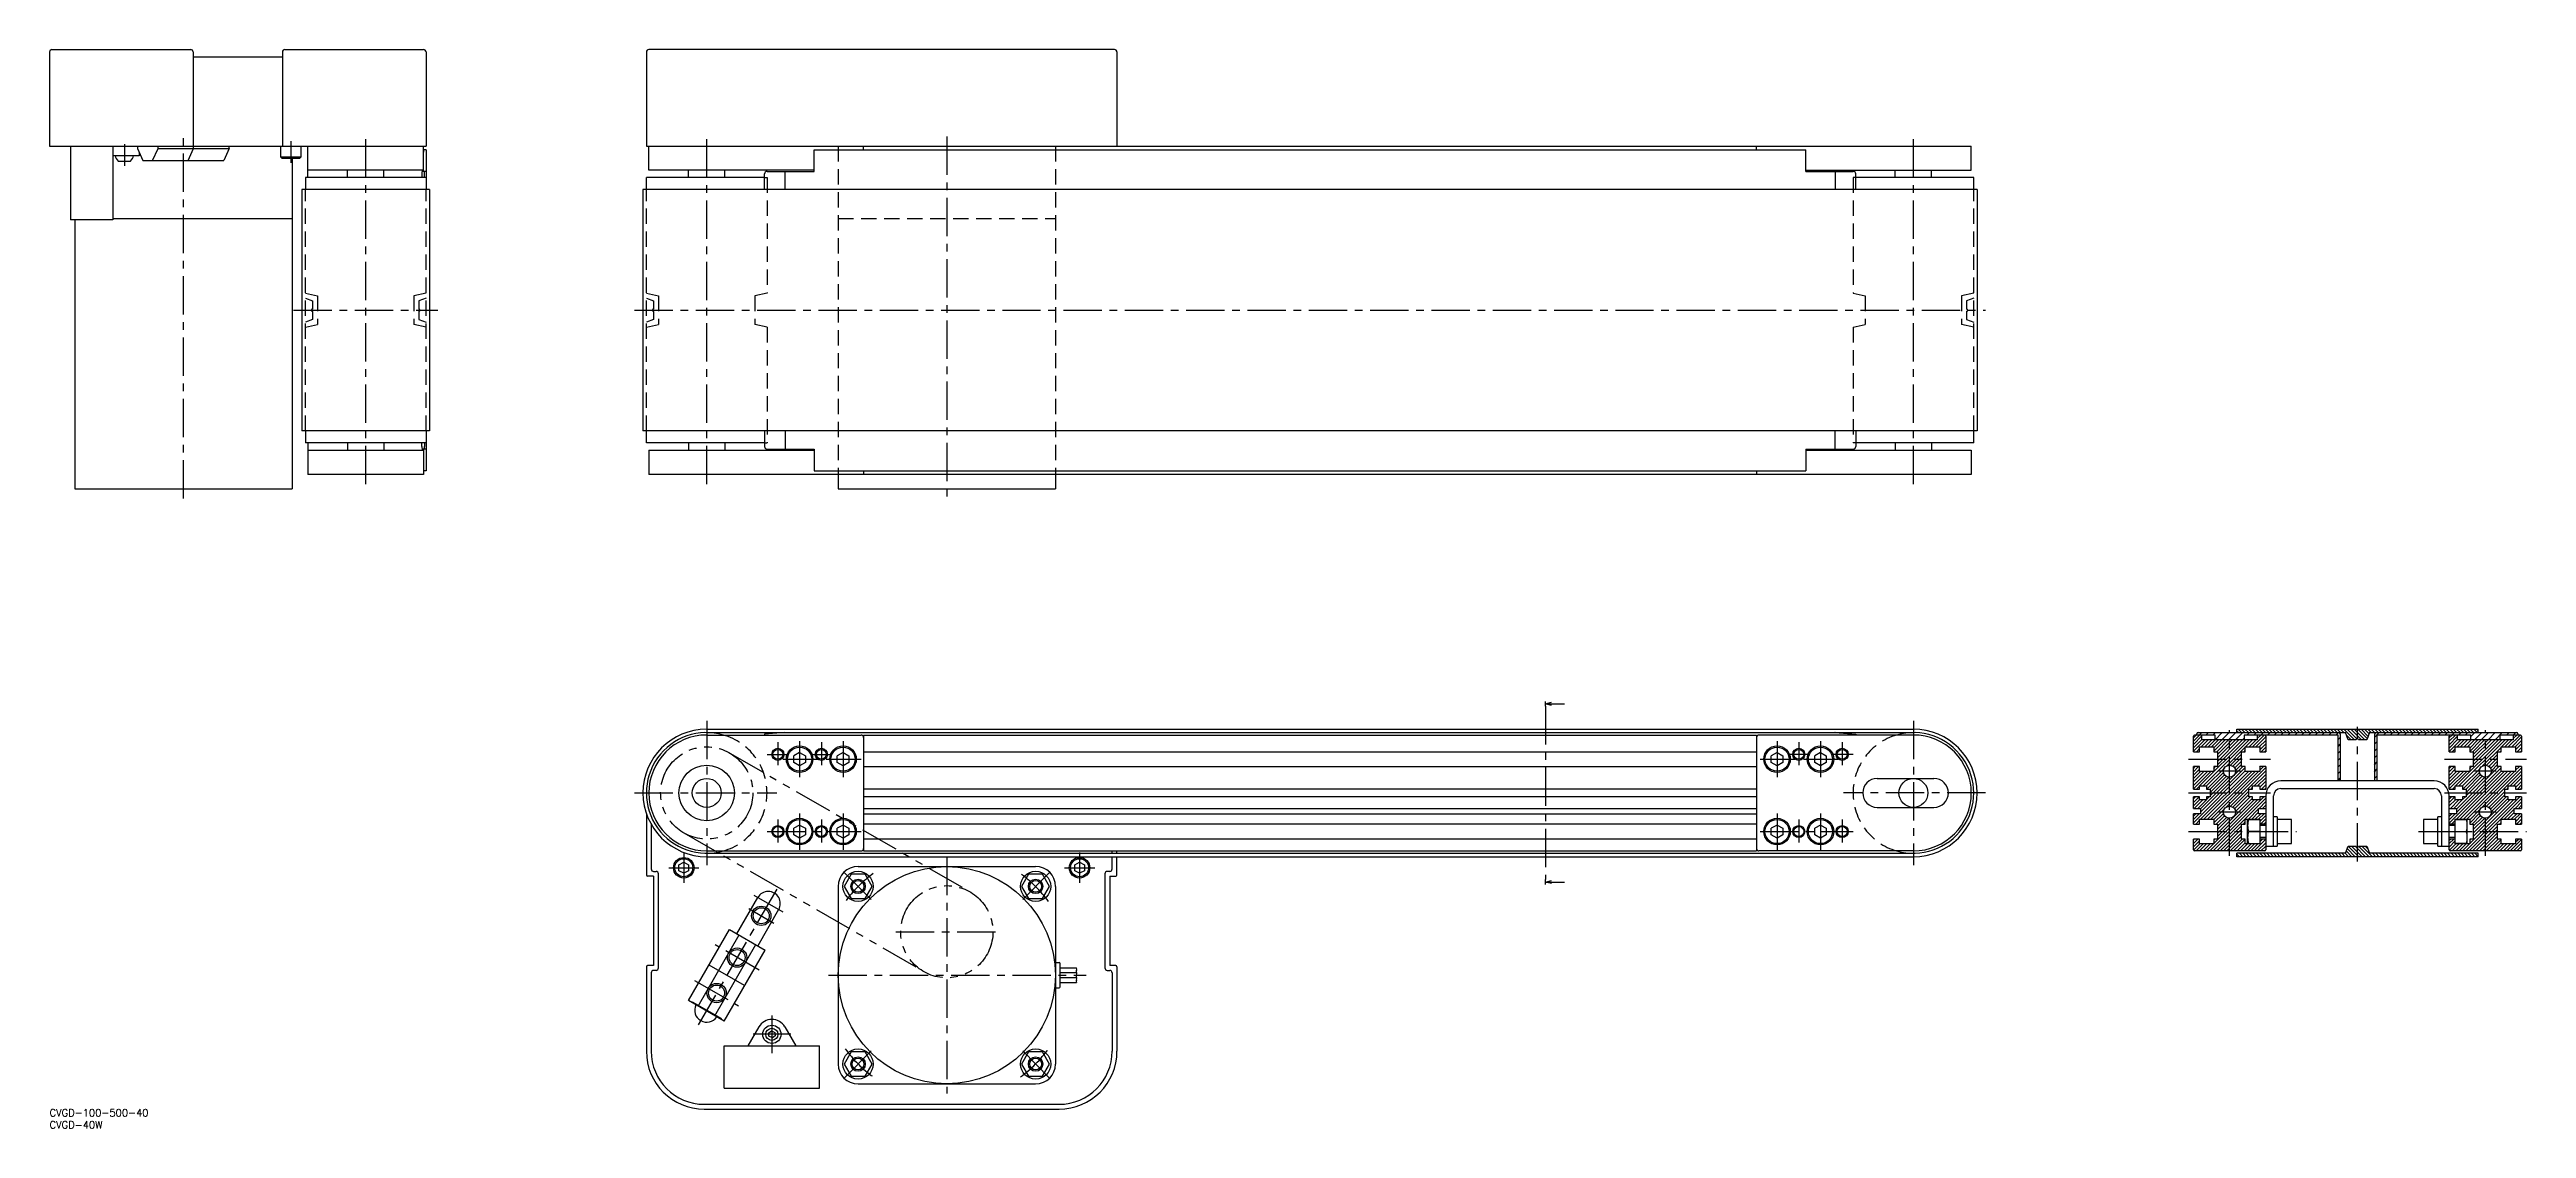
# Model space of a CAD drawing. Extents: x 0 to 1026, y -8 to 439.
import ezdxf

# ---------------------------------------------------------------- set-up
doc = ezdxf.new("R2010")
doc.units = 0
doc.header["$LTSCALE"] = 0.5
for name, pattern in [('CENTER', [50.8, 31.75, -6.35, 6.35, -6.35]), ('DASHED', [19.05, 12.7, -6.35]), ('PHANTOM', [63.5, 31.75, -6.35, 6.35, -6.35, 6.35, -6.35])]:
    doc.linetypes.add(name, pattern=pattern)
doc.layers.get('0').update_dxf_attribs({"linetype": 'CONTINUOUS'})
doc.layers.add('CENTER', color=1, linetype='CENTER')
doc.styles.get("Standard").update_dxf_attribs({"font": 'txt.shx', "height": 3, "bigfont": 'bigfont.shx'})

# ---------------------------------------------------------------- blocks, each defined once
blk = doc.blocks.new('*U61')
at = {"color": 7, "linetype": 'CONTINUOUS'}
blk.add_text('CVGD-100-500-40', height=3, dxfattribs=at).set_placement((0, -3))
blk = doc.blocks.new('*U62')
at = {"color": 7, "linetype": 'CONTINUOUS'}
blk.add_text('CVGD-40W', height=3, dxfattribs=at).set_placement((0, -8))
blk = doc.blocks.new('_OPEN30')
at = {"color": 0, "linetype": 'BYBLOCK'}
for p, q in [((-1, 0.27), (0, 0)), ((0, 0), (-1, -0.27)), ((0, 0), (-1, 0))]:
    blk.add_line(p, q, dxfattribs=at)
blk = doc.blocks.new('*U63')
at = {"color": 7, "linetype": 'CONTINUOUS'}
blk.add_lwpolyline([(622.3, 167.9), (627.8, 167.9)], dxfattribs=at)
at = {"color": 7, "linetype": 'CONTINUOUS', "xscale": 2.5, "yscale": 2.5, "zscale": 2.5, "rotation": 180}
blk.add_blockref('_OPEN30', (619.8, 167.9), dxfattribs=at)
blk = doc.blocks.new('*U64')
at = {"color": 7, "linetype": 'CONTINUOUS'}
blk.add_lwpolyline([(622.3, 94.1), (627.8, 94.1)], dxfattribs=at)
at = {"color": 7, "linetype": 'CONTINUOUS', "xscale": 2.5, "yscale": 2.5, "zscale": 2.5, "rotation": 180}
blk.add_blockref('_OPEN30', (619.8, 94.1), dxfattribs=at)

msp = doc.modelspace()

# ---------------------------------------------------------------- linework, layer by layer
at = {"color": 7, "linetype": 'CONTINUOUS'}
for p, q in [((0, 438), (0, 399)), ((1, 439), (58.5, 439)), ((59.5, 438), (59.5, 399)), ((59.5, 436), (96.5, 436)), ((96.5, 438), (96.5, 399)), ((97.5, 439), (155, 439)), ((156, 438), (156, 399)), ((247.3, 438), (247.3, 399)), ((441.3, 439), (248.3, 439)), ((437, 439), (252.3, 439)), ((442.3, 438), (442.3, 399)), ((0, 399), (156, 399)), ((8.7, 399), (8.7, 368.5)), ((26.2, 399), (26.2, 368.5)), ((37.2, 395), (26.2, 395)), ((28.5, 392.8), (33.5, 392.8)), ((36.5, 399), (36.5, 398)), ((36.5, 398), (38.7, 393)), ((37.2, 396.4), (37.2, 395)), ((38.7, 393), (72.2, 393)), ((42.7, 393), (45, 398)), ((45, 398), (45, 399)), ((45, 398), (74.4, 398)), ((57.4, 393), (59.7, 398)), ((59.7, 398), (59.7, 399)), ((74.4, 398), (72.2, 393)), ((74.4, 398), (74.4, 399)), ((95.7, 399), (95.7, 394.5)), ((95.7, 394.5), (96.2, 394)), ((95.7, 394.5), (104.2, 394.5)), ((96.2, 394), (103.7, 394)), ((100.5, 394), (100.5, 257)), ((103.7, 394), (104.2, 394.5)), ((104.2, 394.5), (104.2, 399)), ((107, 399), (155, 399)), ((107, 386), (107, 399)), ((155, 388.5), (155, 399)), ((156, 397.5), (155, 397.5)), ((155, 397.5), (155, 396.5)), ((156, 397.5), (156, 381)), ((247.3, 399), (796.3, 399)), ((248.3, 389), (248.3, 399)), ((316.8, 397.5), (727.8, 397.5)), ((316.8, 388.5), (316.8, 397.5)), ((337.3, 397.5), (337.3, 399)), ((707.3, 397.5), (707.3, 399)), ((727.8, 388.5), (727.8, 397.5)), ((796.3, 389), (796.3, 399)), ((157.4, 381), (104.6, 381)), ((104.6, 381), (104.6, 281)), ((156, 386), (106, 386)), ((106, 386), (106, 381)), ((155, 389), (107, 389)), ((123.5, 386), (123.5, 389)), ((138.5, 386), (138.5, 389)), ((156, 388.5), (154.3, 388.5)), ((154.3, 387.5), (154.3, 386)), ((155.3, 386), (155.3, 387.5)), ((157.4, 381), (157.4, 281)), ((798.7, 381), (245.9, 381)), ((245.9, 381), (245.9, 281)), ((296.3, 386), (247.3, 386)), ((247.3, 381), (247.3, 386)), ((316.8, 389), (248.3, 389)), ((264.8, 386), (264.8, 389)), ((279.8, 386), (279.8, 389)), ((296.3, 381), (296.3, 387.5)), ((297.3, 388.5), (316.8, 388.5)), ((304.8, 381), (304.8, 388.5)), ((727.8, 389), (796.3, 389)), ((727.8, 388.5), (747.4, 388.5)), ((739.9, 388.5), (739.9, 381)), ((797.3, 386), (748.3, 386)), ((748.4, 381), (748.4, 387.5)), ((764.8, 386), (764.8, 389)), ((779.8, 386), (779.8, 389)), ((797.3, 381), (797.3, 386)), ((798.7, 381), (798.7, 281)), ((26.2, 368.5), (8.7, 368.5)), ((10.5, 368.5), (10.5, 257)), ((26.2, 369), (100.5, 369)), ((157.4, 281), (104.6, 281)), ((106, 281), (106, 276)), ((156, 281), (156, 264.5)), ((798.7, 281), (245.9, 281)), ((247.3, 276), (247.3, 281)), ((296.3, 281), (296.3, 274.5)), ((304.8, 281), (304.8, 273.5)), ((739.9, 273.5), (739.9, 281)), ((748.4, 281), (748.4, 274.5)), ((797.3, 276), (797.3, 281)), ((156, 276), (106, 276)), ((107, 276), (107, 263)), ((107, 273), (155, 273)), ((123.5, 276), (123.5, 273)), ((138.5, 276), (138.5, 273)), ((154.3, 274.5), (154.3, 276)), ((156, 273.5), (154.3, 273.5)), ((155, 273.5), (155, 263)), ((155.3, 276), (155.3, 274.5)), ((296.3, 276), (247.3, 276)), ((248.3, 273), (316.8, 273)), ((248.3, 273), (248.3, 263)), ((264.8, 276), (264.8, 273)), ((279.8, 276), (279.8, 273)), ((297.3, 273.5), (316.8, 273.5)), ((316.8, 273.5), (316.8, 264.5)), ((727.8, 273.5), (747.4, 273.5)), ((727.8, 273.5), (727.8, 264.5)), ((727.8, 273), (796.3, 273)), ((797.3, 276), (748.3, 276)), ((764.8, 276), (764.8, 273)), ((779.8, 276), (779.8, 273)), ((796.3, 273), (796.3, 263)), ((10.5, 257), (100.5, 257)), ((155, 263), (107, 263)), ((155, 265.5), (155, 264.5)), ((156, 264.5), (155, 264.5)), ((796.3, 263), (248.3, 263)), ((316.8, 264.5), (727.8, 264.5)), ((326.8, 263), (326.8, 257)), ((326.8, 257), (416.8, 257)), ((337.3, 264.5), (337.3, 263)), ((416.8, 263), (416.8, 257)), ((707.3, 264.5), (707.3, 263)), ((272.3, 157.4), (772.3, 157.4)), ((272.3, 156), (772.3, 156)), ((272.3, 155), (336.3, 155)), ((304.7, 156), (296.3, 155.3)), ((296.3, 155.3), (296.3, 155)), ((337.3, 155), (707.3, 155)), ((337.3, 155), (337.3, 107)), ((707.3, 155), (707.3, 107)), ((772.3, 155), (708.3, 155)), ((739.9, 156), (748.4, 155.3)), ((748.4, 155.3), (748.3, 155)), ((888.3, 148.1), (888.3, 154.5)), ((897.3, 155), (888.8, 155)), ((889.8, 155), (889.8, 155.5)), ((890.3, 156), (951.3, 156)), ((891.8, 153), (891.8, 155)), ((897.3, 153), (897.3, 155)), ((906.3, 157.4), (1006.3, 157.4)), ((906.3, 156), (906.3, 157.4)), ((948.3, 155), (909.3, 155)), ((909.3, 155), (909.3, 153)), ((914.8, 155), (914.8, 153)), ((918.3, 154.5), (918.3, 148.1)), ((948.3, 136), (948.3, 155)), ((949.3, 136), (949.3, 155)), ((952.4, 153), (951.3, 156)), ((961.3, 156), (960.2, 153)), ((961.3, 156), (1022.3, 156)), ((963.3, 155), (963.3, 136)), ((1003.3, 155), (964.3, 155)), ((964.3, 155), (964.3, 136)), ((994.3, 148.1), (994.3, 154.5)), ((997.8, 153), (997.8, 155)), ((1003.3, 153), (1003.3, 155)), ((1006.3, 156), (1006.3, 157.4)), ((1015.3, 155), (1015.3, 153)), ((1023.8, 155), (1015.3, 155)), ((1020.8, 155), (1020.8, 153)), ((1022.8, 155.5), (1022.8, 155)), ((1024.3, 154.5), (1024.3, 148.1)), ((310.8, 147.7), (308.4, 146.4)), ((308.4, 143.6), (308.4, 146.4)), ((310.8, 147.7), (313.2, 146.4)), ((313.2, 146.4), (313.2, 143.6)), ((328.8, 147.7), (326.4, 146.4)), ((326.4, 143.6), (326.4, 146.4)), ((328.8, 147.7), (331.2, 146.4)), ((331.2, 146.4), (331.2, 143.6)), ((337.3, 148.1), (707.3, 148.1)), ((715.8, 147.7), (713.4, 146.4)), ((713.4, 143.6), (713.4, 146.4)), ((715.8, 147.7), (718.2, 146.4)), ((718.2, 146.4), (718.2, 143.6)), ((733.8, 147.7), (731.4, 146.4)), ((731.4, 143.6), (731.4, 146.4)), ((733.8, 147.7), (736.2, 146.4)), ((736.2, 146.4), (736.2, 143.6)), ((888.3, 148.1), (890.8, 148.1)), ((890.8, 148.1), (890.8, 150.1)), ((890.8, 150.1), (896.8, 150.1)), ((914.8, 153), (891.8, 153)), ((896.8, 150.1), (896.8, 148.1)), ((896.8, 148.1), (898.3, 148.1)), ((898.3, 148.1), (898.3, 141.9)), ((908.3, 141.9), (908.3, 148.1)), ((908.3, 148.1), (909.8, 148.1)), ((909.8, 148.1), (909.8, 150.1)), ((909.8, 150.1), (915.8, 150.1)), ((915.8, 150.1), (915.8, 148.1)), ((915.8, 148.1), (918.3, 148.1)), ((955.8, 153), (952.4, 153)), ((960.2, 153), (956.8, 153)), ((994.3, 148.1), (996.8, 148.1)), ((996.8, 148.1), (996.8, 150.1)), ((996.8, 150.1), (1002.8, 150.1)), ((1020.8, 153), (997.8, 153)), ((1002.8, 150.1), (1002.8, 148.1)), ((1002.8, 148.1), (1004.3, 148.1)), ((1004.3, 148.1), (1004.3, 141.9)), ((1014.3, 141.9), (1014.3, 148.1)), ((1014.3, 148.1), (1015.8, 148.1)), ((1015.8, 148.1), (1015.8, 150.1)), ((1015.8, 150.1), (1021.8, 150.1)), ((1021.8, 150.1), (1021.8, 148.1)), ((1021.8, 148.1), (1024.3, 148.1)), ((310.8, 142.3), (308.4, 143.6)), ((313.2, 143.6), (310.8, 142.3)), ((328.8, 142.3), (326.4, 143.6)), ((331.2, 143.6), (328.8, 142.3)), ((337.3, 141.9), (707.3, 141.9)), ((715.8, 142.3), (713.4, 143.6)), ((718.2, 143.6), (715.8, 142.3)), ((733.8, 142.3), (731.4, 143.6)), ((736.2, 143.6), (733.8, 142.3)), ((757.3, 137), (780.8, 137)), ((890.8, 141.9), (888.3, 141.9)), ((888.3, 132.6), (888.3, 141.9)), ((890.8, 139.9), (890.8, 141.9)), ((896.8, 139.9), (890.8, 139.9)), ((890.8, 132.6), (890.8, 133.9)), ((890.8, 133.9), (893.8, 133.9)), ((893.8, 133.9), (893.8, 132.6)), ((898.3, 141.9), (896.8, 141.9)), ((896.8, 141.9), (896.8, 139.9)), ((909.8, 141.9), (908.3, 141.9)), ((909.8, 139.9), (909.8, 141.9)), ((915.8, 139.9), (909.8, 139.9)), ((912.8, 132.6), (912.8, 133.9)), ((912.8, 133.9), (915.8, 133.9)), ((918.3, 141.9), (915.8, 141.9)), ((915.8, 141.9), (915.8, 139.9)), ((915.8, 133.9), (915.8, 132.6)), ((918.3, 141.9), (918.3, 132.6)), ((988.1, 136), (924.5, 136)), ((996.8, 141.9), (994.3, 141.9)), ((994.3, 132.6), (994.3, 141.9)), ((996.8, 139.9), (996.8, 141.9)), ((1002.8, 139.9), (996.8, 139.9)), ((996.8, 132.6), (996.8, 133.9)), ((996.8, 133.9), (999.8, 133.9)), ((999.8, 133.9), (999.8, 132.6)), ((1004.3, 141.9), (1002.8, 141.9)), ((1002.8, 141.9), (1002.8, 139.9)), ((1015.8, 141.9), (1014.3, 141.9)), ((1015.8, 139.9), (1015.8, 141.9)), ((1021.8, 139.9), (1015.8, 139.9)), ((1018.8, 132.6), (1018.8, 133.9)), ((1018.8, 133.9), (1021.8, 133.9)), ((1024.3, 141.9), (1021.8, 141.9)), ((1021.8, 141.9), (1021.8, 139.9)), ((1021.8, 133.9), (1021.8, 132.6)), ((1024.3, 141.9), (1024.3, 132.6)), ((707.3, 132.6), (337.3, 132.6)), ((707.3, 129.4), (337.3, 129.4)), ((337.3, 124.6), (707.3, 124.6)), ((757.3, 125), (780.8, 125)), ((888.3, 132.6), (890.8, 132.6)), ((890.8, 129.4), (888.3, 129.4)), ((888.3, 124.6), (888.3, 129.4)), ((888.3, 124.6), (891.3, 124.6)), ((890.8, 128.2), (890.8, 129.4)), ((893.8, 128.2), (890.8, 128.2)), ((891.3, 124.6), (891.3, 122.4)), ((893.8, 132.6), (895.3, 132.6)), ((895.3, 129.4), (893.8, 129.4)), ((893.8, 129.4), (893.8, 128.2)), ((895.3, 132.6), (895.3, 129.4)), ((911.3, 129.4), (911.3, 132.6)), ((911.3, 132.6), (912.8, 132.6)), ((912.8, 129.4), (911.3, 129.4)), ((912.8, 128.2), (912.8, 129.4)), ((915.8, 128.2), (912.8, 128.2)), ((915.3, 122.4), (915.3, 124.6)), ((915.3, 124.6), (918.3, 124.6)), ((915.8, 132.6), (918.3, 132.6)), ((918.3, 129.4), (915.8, 129.4)), ((915.8, 129.4), (915.8, 128.2)), ((918.3, 129.8), (918.3, 107.5)), ((921.5, 108.9), (921.5, 129.8)), ((924.5, 132.8), (988.1, 132.8)), ((991.1, 129.8), (991.1, 108.9)), ((994.3, 132.6), (996.8, 132.6)), ((994.3, 107.5), (994.3, 129.8)), ((996.8, 129.4), (994.3, 129.4)), ((994.3, 124.6), (997.3, 124.6)), ((996.8, 128.2), (996.8, 129.4)), ((999.8, 128.2), (996.8, 128.2)), ((997.3, 124.6), (997.3, 122.4)), ((999.8, 132.6), (1001.3, 132.6)), ((1001.3, 129.4), (999.8, 129.4)), ((999.8, 129.4), (999.8, 128.2)), ((1001.3, 132.6), (1001.3, 129.4)), ((1017.3, 129.4), (1017.3, 132.6)), ((1017.3, 132.6), (1018.8, 132.6)), ((1018.8, 129.4), (1017.3, 129.4)), ((1018.8, 128.2), (1018.8, 129.4)), ((1021.8, 128.2), (1018.8, 128.2)), ((1021.3, 122.4), (1021.3, 124.6)), ((1021.3, 124.6), (1024.3, 124.6)), ((1021.8, 132.6), (1024.3, 132.6)), ((1024.3, 129.4), (1021.8, 129.4)), ((1021.8, 129.4), (1021.8, 128.2)), ((1024.3, 129.4), (1024.3, 124.6)), ((247.3, 122.5), (247.3, 97)), ((249.3, 118.1), (249.3, 99.5)), ((310.8, 117.7), (308.4, 116.4)), ((308.4, 113.6), (308.4, 116.4)), ((310.8, 112.3), (308.4, 113.6)), ((310.8, 117.7), (313.2, 116.4)), ((313.2, 113.6), (310.8, 112.3)), ((313.2, 116.4), (313.2, 113.6)), ((328.8, 117.7), (326.4, 116.4)), ((326.4, 113.6), (326.4, 116.4)), ((328.8, 112.3), (326.4, 113.6)), ((328.8, 117.7), (331.2, 116.4)), ((331.2, 113.6), (328.8, 112.3)), ((331.2, 116.4), (331.2, 113.6)), ((337.3, 122.4), (707.3, 122.4)), ((707.3, 118.1), (337.3, 118.1)), ((715.8, 117.7), (713.4, 116.4)), ((713.4, 113.6), (713.4, 116.4)), ((715.8, 112.3), (713.4, 113.6)), ((715.8, 117.7), (718.2, 116.4)), ((718.2, 113.6), (715.8, 112.3)), ((718.2, 116.4), (718.2, 113.6)), ((733.8, 117.7), (731.4, 116.4)), ((731.4, 113.6), (731.4, 116.4)), ((733.8, 112.3), (731.4, 113.6)), ((733.8, 117.7), (736.2, 116.4)), ((736.2, 113.6), (733.8, 112.3)), ((736.2, 116.4), (736.2, 113.6)), ((891.3, 122.4), (888.3, 122.4)), ((888.3, 118.1), (888.3, 122.4)), ((888.3, 118.1), (890.8, 118.1)), ((890.8, 118.1), (890.8, 120.1)), ((890.8, 120.1), (896.8, 120.1)), ((896.8, 120.1), (896.8, 118.1)), ((896.8, 118.1), (898.3, 118.1)), ((898.3, 118.1), (898.3, 111.9)), ((908.3, 111.9), (908.3, 118.1)), ((908.3, 118.1), (909.8, 118.1)), ((909.8, 118.1), (909.8, 120.1)), ((909.8, 120.1), (915.8, 120.1)), ((910.8, 110), (910.8, 120)), ((910.8, 120), (915.8, 120)), ((915.8, 115), (911.3, 115)), ((918.3, 122.4), (915.3, 122.4)), ((915.8, 120.1), (915.8, 109.9)), ((915.8, 118.1), (918.3, 118.1)), ((918.3, 118), (915.8, 118)), ((923, 121.1), (921.5, 121.1)), ((923, 121.1), (923, 108.9)), ((929, 120), (923, 120)), ((929, 110), (929, 120)), ((989.6, 120), (983.6, 120)), ((983.6, 120), (983.6, 110)), ((991.1, 121.1), (989.6, 121.1)), ((989.6, 108.9), (989.6, 121.1)), ((997.3, 122.4), (994.3, 122.4)), ((994.3, 118.1), (996.8, 118.1)), ((996.8, 118), (994.3, 118)), ((996.8, 120.1), (1002.8, 120.1)), ((996.8, 109.9), (996.8, 120.1)), ((996.8, 120), (1001.8, 120)), ((996.8, 115), (1001.4, 115)), ((1001.8, 110), (1001.8, 120)), ((1002.8, 120.1), (1002.8, 118.1)), ((1002.8, 118.1), (1004.3, 118.1)), ((1004.3, 118.1), (1004.3, 111.9)), ((1014.3, 111.9), (1014.3, 118.1)), ((1014.3, 118.1), (1015.8, 118.1)), ((1015.8, 118.1), (1015.8, 120.1)), ((1015.8, 120.1), (1021.8, 120.1)), ((1024.3, 122.4), (1021.3, 122.4)), ((1021.8, 120.1), (1021.8, 118.1)), ((1021.8, 118.1), (1024.3, 118.1)), ((1024.3, 122.4), (1024.3, 118.1)), ((272.3, 107), (336.3, 107)), ((272.3, 106), (772.3, 106)), ((272.3, 104.6), (772.3, 104.6)), ((707.3, 111.9), (337.3, 111.9)), ((337.3, 107), (707.3, 107)), ((440.3, 106), (440.3, 107)), ((440.3, 99.5), (440.3, 104.6)), ((442.3, 106), (442.3, 107)), ((442.3, 97), (442.3, 104.6)), ((772.3, 107), (708.3, 107)), ((890.8, 111.9), (888.3, 111.9)), ((888.3, 107.5), (888.3, 111.9)), ((917.8, 107), (888.8, 107)), ((890.8, 109.9), (890.8, 111.9)), ((896.8, 109.9), (890.8, 109.9)), ((898.3, 111.9), (896.8, 111.9)), ((896.8, 111.9), (896.8, 109.9)), ((951.3, 106), (906.3, 106)), ((906.3, 104.6), (906.3, 106)), ((1006.3, 104.6), (906.3, 104.6)), ((909.8, 111.9), (908.3, 111.9)), ((909.8, 109.9), (909.8, 111.9)), ((915.8, 109.9), (909.8, 109.9)), ((910.8, 110), (915.8, 110)), ((915.8, 112), (918.3, 112)), ((918.3, 111.9), (915.8, 111.9)), ((918.3, 109), (921.5, 109)), ((921.5, 108.9), (923, 108.9)), ((923, 110), (929, 110)), ((951.3, 106), (952.4, 109)), ((952.4, 109), (955.8, 109)), ((956.8, 109), (960.2, 109)), ((960.2, 109), (961.3, 106)), ((1006.3, 106), (961.3, 106)), ((983.6, 110), (989.6, 110)), ((989.6, 108.9), (991.1, 108.9)), ((991.1, 109), (994.3, 109)), ((994.3, 112), (996.8, 112)), ((996.8, 111.9), (994.3, 111.9)), ((1023.8, 107), (994.8, 107)), ((1001.8, 110), (996.8, 110)), ((1002.8, 109.9), (996.8, 109.9)), ((1004.3, 111.9), (1002.8, 111.9)), ((1002.8, 111.9), (1002.8, 109.9)), ((1006.3, 104.6), (1006.3, 106)), ((1015.8, 111.9), (1014.3, 111.9)), ((1015.8, 109.9), (1015.8, 111.9)), ((1021.8, 109.9), (1015.8, 109.9)), ((1024.3, 111.9), (1021.8, 111.9)), ((1021.8, 111.9), (1021.8, 109.9)), ((1024.3, 111.9), (1024.3, 107.5)), ((250.3, 96.5), (247.8, 96.5)), ((250.3, 98.5), (251.3, 98.5)), ((250.3, 96.5), (250.3, 59.5)), ((252.3, 58.5), (252.3, 97.5)), ((260.8, 101.2), (262.8, 102.3)), ((260.8, 98.8), (260.8, 101.2)), ((262.8, 97.7), (260.8, 98.8)), ((262.8, 102.3), (264.8, 101.2)), ((264.8, 98.8), (262.8, 97.7)), ((264.8, 101.2), (264.8, 98.8)), ((335, 100.5), (408.6, 100.5)), ((424.8, 101.2), (426.8, 102.3)), ((424.8, 98.8), (424.8, 101.2)), ((426.8, 97.7), (424.8, 98.8)), ((426.8, 102.3), (428.8, 101.2)), ((428.8, 98.8), (426.8, 97.7)), ((428.8, 101.2), (428.8, 98.8)), ((437.3, 97.5), (437.3, 58.5)), ((439.3, 98.5), (438.3, 98.5)), ((439.3, 96.5), (441.8, 96.5)), ((439.3, 96.5), (439.3, 59.5)), ((284.8, 72.7), (293.5, 87.7)), ((302.1, 82.7), (293.5, 67.7)), ((326.8, 92.3), (326.8, 18.7)), ((416.8, 92.3), (416.8, 18.7)), ((264.8, 45), (281.8, 74.4)), ((268.7, 42.7), (285.7, 72.2)), ((281.8, 74.4), (296.5, 65.9)), ((275.6, 38.7), (292.6, 68.2)), ((279.5, 36.5), (296.5, 65.9)), ((247.3, 59), (247.3, 24)), ((250.3, 59.5), (247.8, 59.5)), ((249.3, 56.5), (249.3, 24)), ((251.3, 57.5), (250.3, 57.5)), ((288, 51.2), (273.3, 59.7)), ((416.8, 60.7), (418.3, 60.7)), ((418.8, 50.7), (418.8, 60.2)), ((418.8, 58.5), (425.5, 58.5)), ((425.5, 56.5), (418.8, 56.5)), ((418.8, 54.5), (425.5, 54.5)), ((418.8, 52.5), (425.5, 52.5)), ((438.3, 57.5), (439.3, 57.5)), ((441.8, 59.5), (439.3, 59.5)), ((440.3, 56.5), (440.3, 24)), ((442.3, 59), (442.3, 24)), ((279.5, 36.5), (264.8, 45)), ((416.8, 50.2), (418.3, 50.2)), ((293.9, 34.1), (289.4, 26.2)), ((298, 31.6), (299.2, 32.4)), ((298.1, 30.2), (298, 31.6)), ((299.2, 32.4), (300.5, 31.8)), ((300.5, 31.8), (300.6, 30.4)), ((304.7, 34.1), (309.2, 26.2)), ((279.6, 8.7), (279.6, 26.2)), ((279.6, 26.2), (319.1, 26.2)), ((299.5, 29.6), (298.1, 30.2)), ((300.6, 30.4), (299.5, 29.6)), ((319.1, 8.7), (319.1, 26.2)), ((335, 10.5), (408.6, 10.5)), ((271.3, 2), (418.3, 2)), ((271.3, 0), (418.3, 0)), ((279.6, 8.7), (319.1, 8.7))]:
    msp.add_line(p, q, dxfattribs=at)
at = {"color": 3, "linetype": 'DASHED'}
for p, q in [((326.8, 399), (326.8, 263)), ((416.8, 399), (416.8, 263)), ((106, 281), (106, 381)), ((156, 281), (156, 381)), ((247.3, 281), (247.3, 381)), ((296.3, 386), (297.3, 386)), ((297.3, 386), (297.3, 338)), ((748.3, 386), (747.3, 386)), ((747.3, 386), (747.3, 338)), ((797.3, 281), (797.3, 381)), ((326.8, 369), (416.8, 369)), ((106, 338), (111, 336.9)), ((106, 336), (109, 334.9)), ((109, 334.9), (109, 331.5)), ((109, 330.5), (109, 327.1)), ((111, 336.9), (111, 325.1)), ((156, 338), (151, 336.9)), ((151, 336.9), (151, 325.1)), ((156, 336), (153, 334.9)), ((153, 334.9), (153, 331.5)), ((153, 330.5), (153, 327.1)), ((247.3, 338), (252.3, 336.9)), ((247.3, 336), (250.3, 334.9)), ((250.3, 334.9), (250.3, 331.5)), ((250.3, 330.5), (250.3, 327.1)), ((252.3, 336.9), (252.3, 325.1)), ((297.3, 338), (292.3, 336.9)), ((292.3, 336.9), (292.3, 325.1)), ((747.3, 338), (752.3, 336.9)), ((752.3, 336.9), (752.3, 325.1)), ((797.3, 338), (792.3, 336.9)), ((792.3, 336.9), (792.3, 325.1)), ((797.3, 336), (794.3, 334.9)), ((794.3, 334.9), (794.3, 331.5)), ((794.3, 330.5), (794.3, 327.1)), ((109, 327.1), (106, 326)), ((106, 324), (111, 325.1)), ((156, 324), (151, 325.1)), ((153, 327.1), (156, 326)), ((250.3, 327.1), (247.3, 326)), ((247.3, 324), (252.3, 325.1)), ((297.3, 324), (292.3, 325.1)), ((297.3, 324), (297.3, 276)), ((747.3, 324), (752.3, 325.1)), ((747.3, 324), (747.3, 276)), ((797.3, 324), (792.3, 325.1)), ((794.3, 327.1), (797.3, 326)), ((296.3, 276), (297.3, 276)), ((748.3, 276), (747.3, 276))]:
    msp.add_line(p, q, dxfattribs=at)
at = {"color": 3, "linetype": 'CONTINUOUS'}
for p, q in [((888.3, 153.9), (889.4, 155)), ((888.3, 152.5), (890.8, 155)), ((888.3, 151.1), (891.8, 154.6)), ((890.8, 155), (891.8, 156)), ((893.6, 155), (894.6, 156)), ((896.5, 155), (897.5, 156)), ((897.3, 153), (900.3, 156)), ((900.1, 153), (903.1, 156)), ((902.9, 153), (905.9, 156)), ((905.8, 153), (908.8, 156)), ((906.9, 156), (906.3, 156.5)), ((908.3, 156), (906.9, 157.4)), ((909.7, 156), (908.3, 157.4)), ((911.1, 156), (909.7, 157.4)), ((910.6, 155), (911.6, 156)), ((912.5, 156), (911.1, 157.4)), ((913.9, 156), (912.5, 157.4)), ((912.8, 150.1), (917.7, 155)), ((913.4, 155), (914.4, 156)), ((915.4, 156), (914, 157.4)), ((914.2, 150.1), (918.3, 154.2)), ((914.8, 155), (914.8, 155)), ((914.8, 153.6), (916.3, 155)), ((916.8, 156), (915.4, 157.4)), ((916.3, 155), (917.3, 156)), ((918.2, 156), (916.8, 157.4)), ((919.6, 156), (918.2, 157.4)), ((919.1, 155), (920.1, 156)), ((921, 156), (919.6, 157.4)), ((922.4, 156), (921, 157.4)), ((921.9, 155), (922.9, 156)), ((923.8, 156), (922.4, 157.4)), ((925.3, 156), (923.9, 157.4)), ((924.7, 155), (925.7, 156)), ((926.7, 156), (925.3, 157.4)), ((928.1, 156), (926.7, 157.4)), ((927.6, 155), (928.6, 156)), ((929.5, 156), (928.1, 157.4)), ((930.9, 156), (929.5, 157.4)), ((930.4, 155), (931.4, 156)), ((932.3, 156), (930.9, 157.4)), ((933.7, 156), (932.3, 157.4)), ((933.2, 155), (934.2, 156)), ((935.2, 156), (933.8, 157.4)), ((936.6, 156), (935.2, 157.4)), ((936.1, 155), (937.1, 156)), ((938, 156), (936.6, 157.4)), ((939.4, 156), (938, 157.4)), ((938.9, 155), (939.9, 156)), ((940.8, 156), (939.4, 157.4)), ((942.2, 156), (940.8, 157.4)), ((941.7, 155), (942.7, 156)), ((943.6, 156), (942.2, 157.4)), ((945.1, 156), (943.7, 157.4)), ((944.5, 155), (945.5, 156)), ((946.5, 156), (945.1, 157.4)), ((947.9, 156), (946.5, 157.4)), ((947.4, 155), (948.4, 156)), ((949.3, 156), (947.9, 157.4)), ((948.3, 153.1), (949.3, 154.1)), ((950.7, 156), (949.3, 157.4)), ((955.1, 153), (950.7, 157.4)), ((953.7, 153), (951.7, 155)), ((956.1, 153.4), (952.1, 157.4)), ((958, 153), (953.6, 157.4)), ((959.4, 153), (955, 157.4)), ((960.4, 153.4), (956.4, 157.4)), ((960.8, 154.4), (957.8, 157.4)), ((961.1, 155.5), (959.2, 157.4)), ((962, 156), (960.6, 157.4)), ((963.4, 156), (962, 157.4)), ((963.3, 154), (964.3, 155)), ((964.9, 156), (963.5, 157.4)), ((964.3, 155), (965.3, 156)), ((966.3, 156), (964.9, 157.4)), ((967.7, 156), (966.3, 157.4)), ((967.2, 155), (968.2, 156)), ((969.1, 156), (967.7, 157.4)), ((970.5, 156), (969.1, 157.4)), ((970, 155), (971, 156)), ((971.9, 156), (970.5, 157.4)), ((973.3, 156), (971.9, 157.4)), ((972.8, 155), (973.8, 156)), ((974.8, 156), (973.4, 157.4)), ((976.2, 156), (974.8, 157.4)), ((975.7, 155), (976.7, 156)), ((977.6, 156), (976.2, 157.4)), ((979, 156), (977.6, 157.4)), ((978.5, 155), (979.5, 156)), ((980.4, 156), (979, 157.4)), ((981.8, 156), (980.4, 157.4)), ((981.3, 155), (982.3, 156)), ((983.2, 156), (981.8, 157.4)), ((984.6, 156), (983.2, 157.4)), ((984.1, 155), (985.1, 156)), ((986.1, 156), (984.7, 157.4)), ((987.5, 156), (986.1, 157.4)), ((987, 155), (988, 156)), ((988.9, 156), (987.5, 157.4)), ((990.3, 156), (988.9, 157.4)), ((989.8, 155), (990.8, 156)), ((991.7, 156), (990.3, 157.4)), ((993.1, 156), (991.7, 157.4)), ((992.6, 155), (993.6, 156)), ((994.5, 156), (993.1, 157.4)), ((994.3, 153.9), (995.5, 155)), ((994.3, 152.5), (996.9, 155)), ((994.3, 151), (997.8, 154.5)), ((996, 156), (994.6, 157.4)), ((995.5, 155), (996.5, 156)), ((997.4, 156), (996, 157.4)), ((998.8, 156), (997.4, 157.4)), ((998.3, 155), (999.3, 156)), ((1000.2, 156), (998.8, 157.4)), ((1001.6, 156), (1000.2, 157.4)), ((1001.1, 155), (1002.1, 156)), ((1003, 156), (1001.6, 157.4)), ((1004.4, 156), (1003, 157.4)), ((1003.3, 154.4), (1004.9, 156)), ((1005.9, 156), (1004.5, 157.4)), ((1004.8, 153), (1007.8, 156)), ((1006.3, 156.9), (1005.9, 157.4)), ((1007.6, 153), (1010.6, 156)), ((1010.4, 153), (1013.4, 156)), ((1013.3, 153), (1016.3, 156)), ((1018.1, 155), (1019.1, 156)), ((1018.8, 150.1), (1023.7, 155)), ((1020.3, 150.1), (1024.3, 154.2)), ((1020.8, 154.9), (1020.9, 155)), ((1020.8, 153.5), (1022.3, 155)), ((1020.9, 155), (1021.9, 156)), ((888.3, 149.7), (891.8, 153.2)), ((888.3, 148.3), (893, 153)), ((889.6, 148.1), (890.8, 149.4)), ((890.9, 133.9), (910, 153)), ((891.6, 150.1), (894.5, 153)), ((892.3, 133.9), (911.4, 153)), ((893, 150.1), (895.9, 153)), ((894.4, 150.1), (897.3, 153)), ((895.8, 150.1), (898.7, 153)), ((896.8, 149.7), (900.1, 153)), ((896.8, 148.3), (901.5, 153)), ((898, 148.1), (902.9, 153)), ((898.3, 147), (904.4, 153)), ((898.3, 145.6), (905.8, 153)), ((898.3, 144.1), (907.2, 153)), ((898.3, 142.7), (908.6, 153)), ((901.9, 142), (909.8, 150)), ((903.7, 142.5), (908.3, 147.1)), ((904.7, 142.1), (908.3, 145.7)), ((905.4, 141.3), (908.3, 144.2)), ((908.6, 153), (909.3, 153.7)), ((909.4, 148.1), (909.8, 148.6)), ((909.9, 150.1), (912.8, 153)), ((911.4, 150.1), (914.3, 153)), ((915.6, 150.1), (918.3, 152.8)), ((915.8, 148.9), (918.3, 151.4)), ((916.4, 148.1), (918.3, 150)), ((917.8, 148.1), (918.3, 148.6)), ((948.3, 150.3), (949.3, 151.3)), ((948.3, 147.5), (949.3, 148.5)), ((948.3, 144.6), (949.3, 145.6)), ((963.3, 151.2), (964.3, 152.2)), ((963.3, 148.3), (964.3, 149.3)), ((963.3, 145.5), (964.3, 146.5)), ((994.3, 149.6), (997.8, 153.1)), ((994.3, 148.2), (999.1, 153)), ((995.6, 148.1), (996.8, 149.3)), ((996.9, 133.9), (1016.1, 153)), ((997.6, 150.1), (1000.5, 153)), ((998.3, 133.9), (1017.5, 153)), ((999, 150.1), (1001.9, 153)), ((1000.5, 150.1), (1003.4, 153)), ((1001.9, 150.1), (1004.8, 153)), ((1002.8, 149.6), (1006.2, 153)), ((1002.8, 148.2), (1007.6, 153)), ((1004.1, 148.1), (1009, 153)), ((1004.3, 146.9), (1010.4, 153)), ((1004.3, 145.5), (1011.8, 153)), ((1004.3, 144.1), (1013.3, 153)), ((1004.3, 142.7), (1014.7, 153)), ((1008.1, 142.2), (1015.8, 149.9)), ((1009.8, 142.5), (1014.3, 147)), ((1010.8, 142), (1014.3, 145.6)), ((1011.5, 141.3), (1014.3, 144.2)), ((1015.4, 148.1), (1015.8, 148.5)), ((1016, 150.1), (1018.9, 153)), ((1017.4, 150.1), (1020.3, 153)), ((1021.7, 150.1), (1024.3, 152.8)), ((1021.8, 148.8), (1024.3, 151.3)), ((1022.5, 148.1), (1024.3, 149.9)), ((1023.9, 148.1), (1024.3, 148.5)), ((888.3, 141.2), (889, 141.9)), ((888.3, 139.8), (890.4, 141.9)), ((888.3, 138.4), (890.8, 140.9)), ((888.3, 118.6), (909.8, 140.1)), ((888.3, 137), (891.3, 139.9)), ((888.3, 135.6), (892.7, 139.9)), ((888.3, 134.1), (894.1, 139.9)), ((888.3, 132.7), (895.5, 139.9)), ((889.6, 132.6), (890.8, 133.8)), ((891.3, 124.4), (908.8, 141.9)), ((891.3, 123), (909.8, 141.5)), ((891.3, 120.1), (911.1, 139.9)), ((892.7, 120.1), (912.5, 139.9)), ((893.7, 133.9), (901.3, 141.4)), ((893.9, 132.6), (900.9, 139.6)), ((894.1, 120.1), (913.9, 139.9)), ((895.3, 132.6), (901.3, 138.6)), ((895.3, 131.2), (902, 137.9)), ((895.3, 129.8), (903, 137.5)), ((895.5, 120.1), (915.3, 139.9)), ((896.8, 141.2), (897.5, 141.9)), ((901.8, 125), (918.3, 141.5)), ((903.7, 125.5), (918.3, 140.1)), ((905.8, 140.3), (908.3, 142.8)), ((913.5, 133.9), (918.3, 138.7)), ((914.9, 133.9), (918.3, 137.3)), ((915.8, 141.8), (915.9, 141.9)), ((915.8, 140.4), (917.3, 141.9)), ((915.8, 133.4), (918.3, 135.9)), ((916.5, 132.6), (918.3, 134.4)), ((948.3, 141.8), (949.3, 142.8)), ((948.3, 139), (949.3, 140)), ((948.3, 136.2), (949.3, 137.2)), ((963.3, 142.7), (964.3, 143.7)), ((963.3, 139.8), (964.3, 140.8)), ((963.3, 137), (964.3, 138)), ((994.3, 141.1), (995.1, 141.9)), ((994.3, 139.7), (996.5, 141.9)), ((994.3, 138.3), (996.8, 140.8)), ((994.3, 118.5), (1015.8, 140)), ((994.3, 136.9), (997.3, 139.9)), ((994.3, 135.5), (998.7, 139.9)), ((994.3, 134.1), (1000.2, 139.9)), ((994.3, 132.7), (1001.6, 139.9)), ((995.7, 132.6), (996.8, 133.7)), ((997.3, 124.3), (1014.9, 141.9)), ((997.3, 122.9), (1015.8, 141.4)), ((997.3, 120.1), (1017.1, 139.9)), ((998.7, 120.1), (1018.5, 139.9)), ((999.8, 133.9), (1007.2, 141.2)), ((999.9, 132.6), (1006.9, 139.5)), ((1000.2, 120.1), (1020, 139.9)), ((1001.3, 132.6), (1007.3, 138.6)), ((1001.3, 131.2), (1008, 137.9)), ((1001.3, 129.8), (1009.1, 137.5)), ((1001.6, 120.1), (1021.4, 139.9)), ((1002.8, 141.2), (1003.6, 141.9)), ((1008, 125.1), (1024.3, 141.4)), ((1009.8, 125.5), (1024.3, 140)), ((1011.8, 140.2), (1014.3, 142.8)), ((1019.6, 133.9), (1024.3, 138.6)), ((1021, 133.9), (1024.3, 137.2)), ((1021.8, 141.8), (1022, 141.9)), ((1021.8, 140.4), (1023.4, 141.9)), ((1021.8, 133.3), (1024.3, 135.8)), ((1022.6, 132.6), (1024.3, 134.4)), ((888.3, 128.5), (889.2, 129.4)), ((888.3, 127.1), (890.7, 129.4)), ((888.3, 125.7), (890.8, 128.2)), ((888.7, 124.6), (892.2, 128.2)), ((890.1, 124.6), (893.7, 128.2)), ((893.8, 128.3), (894.9, 129.4)), ((895.1, 107), (917.5, 129.4)), ((896.5, 107), (918.3, 128.8)), ((896.8, 110.1), (914.9, 128.2)), ((896.8, 120), (901.4, 124.5)), ((898.3, 114.4), (912.8, 128.9)), ((898.3, 113), (913.5, 128.2)), ((904.7, 125.1), (911.3, 131.7)), ((905.4, 124.4), (911.3, 130.3)), ((905.8, 123.3), (911.9, 129.4)), ((911.1, 120.1), (915.3, 124.4)), ((912.2, 132.6), (912.8, 133.2)), ((915.6, 124.6), (918.3, 127.4)), ((915.8, 129.1), (916.1, 129.4)), ((917, 124.6), (918.3, 126)), ((917.9, 132.6), (918.3, 133)), ((994.3, 128.4), (995.3, 129.4)), ((994.3, 127), (996.7, 129.4)), ((994.3, 125.6), (996.9, 128.2)), ((994.8, 124.6), (998.3, 128.2)), ((996.2, 124.6), (999.7, 128.2)), ((999.8, 128.3), (1001, 129.4)), ((1001.2, 107), (1023.6, 129.4)), ((1002.6, 107), (1024.3, 128.7)), ((1002.8, 110), (1020.9, 128.2)), ((1002.8, 119.9), (1007.2, 124.3)), ((1004.3, 114.4), (1018.8, 128.9)), ((1004.3, 113), (1019.5, 128.2)), ((1010.8, 125), (1017.3, 131.6)), ((1011.4, 124.3), (1017.3, 130.2)), ((1011.8, 123.3), (1017.9, 129.4)), ((1017.1, 120.1), (1021.3, 124.3)), ((1018.3, 132.6), (1018.8, 133.1)), ((1021.6, 124.6), (1024.3, 127.3)), ((1021.8, 129), (1022.2, 129.4)), ((1023, 124.6), (1024.3, 125.9)), ((1024, 132.6), (1024.3, 133)), ((888.3, 121.4), (889.3, 122.4)), ((888.3, 120), (890.7, 122.4)), ((889.3, 118.1), (890.8, 119.7)), ((890.7, 118.1), (890.8, 118.3)), ((896.8, 118.6), (900.9, 122.6)), ((897.7, 118.1), (901.3, 121.6)), ((898, 107), (908.3, 117.4)), ((898.3, 117.3), (902, 120.9)), ((898.3, 115.9), (903, 120.5)), ((899.4, 107), (908.3, 116)), ((900.8, 107), (908.3, 114.5)), ((902.2, 107), (908.3, 113.1)), ((909.1, 118.1), (909.8, 118.9)), ((912.5, 120.1), (915.3, 123)), ((913.9, 120.1), (916.2, 122.4)), ((915.3, 120.1), (917.6, 122.4)), ((915.8, 119.2), (918.3, 121.7)), ((918.3, 117.5), (915.8, 117.5)), ((916.1, 118.1), (918.3, 120.3)), ((917.5, 118.1), (918.3, 118.9)), ((994.3, 121.3), (995.4, 122.4)), ((994.3, 119.9), (996.8, 122.4)), ((996.8, 117.5), (994.3, 117.5)), ((995.3, 118.1), (996.8, 119.6)), ((996.7, 118.1), (996.8, 118.2)), ((1002.8, 118.5), (1006.9, 122.6)), ((1003.8, 118.1), (1007.3, 121.6)), ((1004, 107), (1014.3, 117.3)), ((1004.3, 117.2), (1008, 120.9)), ((1004.3, 115.8), (1009.1, 120.5)), ((1005.4, 107), (1014.3, 115.9)), ((1006.9, 107), (1014.3, 114.5)), ((1008.3, 107), (1014.3, 113.1)), ((1015.1, 118.1), (1015.8, 118.8)), ((1018.5, 120.1), (1021.3, 122.9)), ((1020, 120.1), (1022.3, 122.4)), ((1021.4, 120.1), (1023.7, 122.4)), ((1021.8, 119.1), (1024.3, 121.6)), ((1022.2, 118.1), (1024.3, 120.2)), ((1023.6, 118.1), (1024.3, 118.8)), ((888.3, 111.5), (888.7, 111.9)), ((888.3, 110.1), (890.1, 111.9)), ((888.3, 108.7), (890.8, 111.2)), ((888.4, 107.3), (891, 109.9)), ((889.5, 107), (892.4, 109.9)), ((890.9, 107), (893.8, 109.9)), ((892.3, 107), (895.2, 109.9)), ((893.7, 107), (896.6, 109.9)), ((896.8, 111.5), (897.2, 111.9)), ((903.6, 107), (908.5, 111.9)), ((905, 107), (909.8, 111.8)), ((907.4, 104.6), (906.3, 105.6)), ((906.4, 107), (909.8, 110.4)), ((908.8, 104.6), (907.4, 106)), ((907.9, 107), (910.8, 109.9)), ((910.2, 104.6), (908.8, 106)), ((909.3, 107), (912.2, 109.9)), ((911.6, 104.6), (910.2, 106)), ((910.7, 107), (913.6, 109.9)), ((913, 104.6), (911.6, 106)), ((912.1, 107), (915, 109.9)), ((914.4, 104.6), (913, 106)), ((913.5, 107), (918.3, 111.8)), ((915.8, 104.6), (914.4, 106)), ((914.9, 107), (918.3, 110.4)), ((918.3, 112.5), (915.8, 112.5)), ((915.8, 110.7), (917, 111.9)), ((917.3, 104.6), (915.9, 106)), ((916.3, 107), (918.3, 109)), ((918.7, 104.6), (917.3, 106)), ((917.8, 107), (918.3, 107.6)), ((920.1, 104.6), (918.7, 106)), ((921.5, 104.6), (920.1, 106)), ((922.9, 104.6), (921.5, 106)), ((924.3, 104.6), (922.9, 106)), ((925.7, 104.6), (924.3, 106)), ((927.2, 104.6), (925.8, 106)), ((928.6, 104.6), (927.2, 106)), ((930, 104.6), (928.6, 106)), ((931.4, 104.6), (930, 106)), ((932.8, 104.6), (931.4, 106)), ((934.2, 104.6), (932.8, 106)), ((935.6, 104.6), (934.2, 106)), ((937.1, 104.6), (935.7, 106)), ((938.5, 104.6), (937.1, 106)), ((939.9, 104.6), (938.5, 106)), ((941.3, 104.6), (939.9, 106)), ((942.7, 104.6), (941.3, 106)), ((944.1, 104.6), (942.7, 106)), ((945.5, 104.6), (944.1, 106)), ((947, 104.6), (945.6, 106)), ((948.4, 104.6), (947, 106)), ((949.8, 104.6), (948.4, 106)), ((951.2, 104.6), (949.8, 106)), ((952.6, 104.6), (951.2, 106)), ((954, 104.6), (951.7, 106.9)), ((955.4, 104.6), (952.1, 108)), ((956.9, 104.6), (952.5, 109)), ((958.3, 104.6), (953.9, 109)), ((959.7, 104.6), (955.3, 109)), ((961.1, 104.6), (956.8, 108.9)), ((962.5, 104.6), (958.1, 109)), ((960.6, 107.9), (959.5, 109)), ((963.9, 104.6), (962.5, 106)), ((965.3, 104.6), (963.9, 106)), ((966.8, 104.6), (965.4, 106)), ((968.2, 104.6), (966.8, 106)), ((969.6, 104.6), (968.2, 106)), ((971, 104.6), (969.6, 106)), ((972.4, 104.6), (971, 106)), ((973.8, 104.6), (972.4, 106)), ((975.2, 104.6), (973.8, 106)), ((976.7, 104.6), (975.3, 106)), ((978.1, 104.6), (976.7, 106)), ((979.5, 104.6), (978.1, 106)), ((980.9, 104.6), (979.5, 106)), ((982.3, 104.6), (980.9, 106)), ((983.7, 104.6), (982.3, 106)), ((985.1, 104.6), (983.7, 106)), ((986.6, 104.6), (985.2, 106)), ((988, 104.6), (986.6, 106)), ((989.4, 104.6), (988, 106)), ((990.8, 104.6), (989.4, 106)), ((992.2, 104.6), (990.8, 106)), ((993.6, 104.6), (992.2, 106)), ((995, 104.6), (993.6, 106)), ((996.8, 112.5), (994.3, 112.5)), ((994.3, 111.4), (994.8, 111.9)), ((994.3, 110), (996.2, 111.9)), ((994.3, 108.6), (996.8, 111.1)), ((994.4, 107.3), (997, 109.9)), ((996.5, 104.6), (995.1, 106)), ((995.5, 107), (998.4, 109.9)), ((997.9, 104.6), (996.5, 106)), ((997, 107), (999.9, 109.9)), ((999.3, 104.6), (997.9, 106)), ((998.4, 107), (1001.3, 109.9)), ((1000.7, 104.6), (999.3, 106)), ((999.8, 107), (1002.7, 109.9)), ((1002.1, 104.6), (1000.7, 106)), ((1003.5, 104.6), (1002.1, 106)), ((1002.8, 111.5), (1003.3, 111.9)), ((1004.9, 104.6), (1003.5, 106)), ((1006.3, 104.6), (1005, 106)), ((1009.7, 107), (1014.6, 111.9)), ((1011.1, 107), (1015.8, 111.7)), ((1012.5, 107), (1015.8, 110.3)), ((1013.9, 107), (1016.8, 109.9)), ((1015.3, 107), (1018.2, 109.9)), ((1016.8, 107), (1019.7, 109.9)), ((1018.2, 107), (1021.1, 109.9)), ((1019.6, 107), (1024.3, 111.7)), ((1021, 107), (1024.3, 110.3)), ((1021.8, 110.7), (1023.1, 111.9)), ((1022.4, 107), (1024.3, 108.9)), ((1023.8, 107), (1024.3, 107.5))]:
    msp.add_line(p, q, dxfattribs=at)
at = {"color": 3, "linetype": 'PHANTOM'}
for p, q in [((281.9, 147.5), (381.4, 90)), ((262.8, 114.5), (362.3, 57))]:
    msp.add_line(p, q, dxfattribs=at)
at = {"color": 7, "linetype": 'CONTINUOUS'}
for points in [[(332.2, 97.3), (329.3, 92.3), (332.2, 87.3), (337.9, 87.3), (340.8, 92.3), (337.9, 97.3)], [(405.7, 97.3), (402.8, 92.3), (405.7, 87.3), (411.5, 87.3), (414.4, 92.3), (411.5, 97.3)], [(332.2, 23.7), (329.3, 18.7), (332.2, 13.7), (337.9, 13.7), (340.8, 18.7), (337.9, 23.7)], [(405.7, 23.7), (402.8, 18.7), (405.7, 13.7), (411.5, 13.7), (414.4, 18.7), (411.5, 23.7)]]:
    msp.add_lwpolyline(points, close=True, dxfattribs=at)
at = {"color": 3, "linetype": 'PHANTOM'}
for centre in [(272.3, 131), (371.8, 73.5)]:
    msp.add_circle(centre, 19.1, dxfattribs=at)
at = {"color": 3, "linetype": 'CONTINUOUS'}
for centre, radius in [((301.8, 147), 2.5), ((319.8, 147), 2.5), ((724.8, 147), 2.5), ((742.8, 147), 2.5), ((301.8, 115), 2.5), ((319.8, 115), 2.5), ((724.8, 115), 2.5), ((742.8, 115), 2.5), ((335, 92.3), 2.46), ((408.6, 92.3), 2.46), ((294.9, 80.1), 3.32), ((284.9, 62.8), 3.32), ((276.4, 48.1), 3.32), ((335, 18.7), 2.46), ((408.6, 18.7), 2.46)]:
    msp.add_circle(centre, radius, dxfattribs=at)
at = {"color": 7, "linetype": 'CONTINUOUS'}
for centre, radius in [((301.8, 147), 2.07), ((310.8, 145), 5.5), ((310.8, 145), 5), ((319.8, 147), 2.07), ((328.8, 145), 5.5), ((328.8, 145), 5), ((715.8, 145), 5.5), ((715.8, 145), 5), ((724.8, 147), 2.07), ((733.8, 145), 5.5), ((733.8, 145), 5), ((742.8, 147), 2.07), ((272.3, 131), 11.5), ((272.3, 131), 6), ((772.3, 131), 6), ((903.3, 140), 2.5), ((1009.3, 140), 2.5), ((903.3, 123), 2.5), ((1009.3, 123), 2.5), ((301.8, 115), 2.07), ((310.8, 115), 5.5), ((310.8, 115), 5), ((319.8, 115), 2.07), ((328.8, 115), 5.5), ((328.8, 115), 5), ((715.8, 115), 5.5), ((715.8, 115), 5), ((724.8, 115), 2.07), ((733.8, 115), 5.5), ((733.8, 115), 5), ((742.8, 115), 2.07), ((262.8, 100), 4.25), ((262.8, 100), 3.75), ((426.8, 100), 4.25), ((426.8, 100), 3.75), ((371.8, 55.5), 45), ((335, 92.3), 6.25), ((335, 92.3), 3), ((408.6, 92.3), 6.25), ((408.6, 92.3), 3), ((294.9, 80.1), 4), ((284.9, 62.8), 4), ((276.4, 48.1), 4), ((299.3, 31), 3.8), ((299.3, 31), 2.53), ((335, 18.7), 6.25), ((335, 18.7), 3), ((408.6, 18.7), 6.25), ((408.6, 18.7), 3)]:
    msp.add_circle(centre, radius, dxfattribs=at)
for centre, radius, start, end in [((1, 438), 1, 90, 180), ((58.5, 438), 1, 0, 90), ((97.5, 438), 1, 90, 180), ((155, 438), 1, 0, 90), ((248.3, 438), 1, 90, 180), ((441.3, 438), 1, 0, 90), ((30.9, 395.7), 3.8, 190.5476, 229.6409), ((31.1, 395.7), 3.8, 310.3591, 349.4524), ((160.3, 387.5), 6.05, 170.2572, 179.7808), ((161.3, 387.5), 6.05, 170.2572, 179.7808), ((297.3, 387.5), 1, 90, 180), ((747.4, 387.5), 1, 0, 90), ((160.3, 274.5), 6.05, 180.2192, 189.7428), ((161.3, 274.5), 6.05, 180.2192, 189.7428), ((297.3, 274.5), 1, 180, 270), ((747.4, 274.5), 1, 270, 0), ((272.3, 131), 26.4, 90, 270), ((272.3, 131), 25, 73.7398, 286.2602), ((272.3, 131), 24, 90, 270), ((304.8, 155.5), 0.5, 90, 95), ((336.3, 154), 1, 0, 90), ((708.3, 154), 1, 90, 180), ((739.8, 155.5), 0.5, 85, 90), ((772.3, 131), 25, 253.7395, 106.2605), ((772.3, 131), 26.4, 270, 90), ((772.3, 131), 24, 270, 90), ((888.8, 154.5), 0.5, 90, 180), ((890.3, 155.5), 0.5, 90, 180), ((917.8, 154.5), 0.5, 0, 90), ((948.3, 155), 1, 0, 90), ((964.3, 155), 1, 90, 180), ((994.8, 154.5), 0.5, 90, 180), ((1022.3, 155.5), 0.5, 0, 90), ((1023.8, 154.5), 0.5, 0, 90), ((956.3, 153), 0.5, 0, 180), ((757.3, 131), 6, 90, 270), ((780.8, 131), 6, 270, 90), ((924.5, 129.8), 6.2, 90, 180), ((988.1, 129.8), 6.2, 0, 90), ((924.5, 129.8), 3, 90, 180), ((988.1, 129.8), 3, 0, 90), ((918, 117.5), 7.22, 159.7438, 200.2562), ((918, 112.5), 7.22, 159.7438, 200.2562), ((994.6, 117.5), 7.22, 339.7438, 20.2562), ((994.6, 112.5), 7.22, 339.7438, 20.2562), ((336.3, 108), 1, 270, 0), ((708.3, 108), 1, 180, 270), ((888.8, 107.5), 0.5, 180, 270), ((917.8, 107.5), 0.5, 270, 0), ((956.3, 109), 0.5, 180, 0), ((994.8, 107.5), 0.5, 180, 270), ((1023.8, 107.5), 0.5, 270, 0), ((247.8, 97), 0.5, 180, 270), ((250.3, 99.5), 1, 180, 270), ((251.3, 97.5), 1, 0, 90), ((335, 92.3), 8.23, 90, 180), ((408.6, 92.3), 8.23, 0, 90), ((438.3, 97.5), 1, 90, 180), ((439.3, 99.5), 1, 270, 0), ((441.8, 97), 0.5, 270, 0), ((297.8, 85.2), 5, 330, 150), ((247.8, 59), 0.5, 90, 180), ((250.3, 56.5), 1, 90, 180), ((251.3, 58.5), 1, 270, 0), ((418.3, 60.2), 0.5, 0, 90), ((438.3, 58.5), 1, 180, 270), ((439.3, 56.5), 1, 0, 90), ((441.8, 59), 0.5, 0, 90), ((272.3, 41), 5, 153.6207, 326.3793), ((418.3, 50.7), 0.5, 270, 0), ((299.3, 31), 6.2, 30, 150), ((271.3, 24), 24, 180, 270), ((271.3, 24), 22, 180, 270), ((418.3, 24), 22, 270, 0), ((418.3, 24), 24, 270, 0), ((335, 18.7), 8.23, 180, 270), ((408.6, 18.7), 8.23, 270, 0)]:
    msp.add_arc(centre, radius, start, end, dxfattribs=at)
at = {"color": 3, "linetype": 'DASHED'}
for centre, radius, start, end in [((109, 331), 0.5, 90, 270), ((153, 331), 0.5, 270, 90), ((250.3, 331), 0.5, 90, 270), ((794.3, 331), 0.5, 270, 90), ((272.3, 131), 25, 286.2602, 73.7398), ((772.3, 131), 25, 106.2605, 253.7395)]:
    msp.add_arc(centre, radius, start, end, dxfattribs=at)
at = {"color": 3, "linetype": 'CONTINUOUS'}
for centre, start, end in [((426.4, 57), 150, 210), ((426.4, 55), 150, 210), ((426.4, 53), 150, 210), ((424.6, 58), 330, 30), ((424.6, 56), 330, 30), ((424.6, 54), 330, 30)]:
    msp.add_arc(centre, 1, start, end, dxfattribs=at)
at = {"layer": 'CENTER', "color": 1, "linetype": 'CENTER'}
for p, q in [((55.5, 253), (55.5, 403)), ((100, 401), (100, 392)), ((131, 259), (131, 403)), ((272.3, 259), (272.3, 403)), ((371.8, 403), (371.8, 253)), ((772.3, 259), (772.3, 403)), ((31, 399.8), (31, 390.8)), ((101.1, 331), (160.9, 331)), ((242.4, 331), (802.2, 331)), ((619.8, 166.9), (619.8, 95.1)), ((272.3, 160.9), (272.3, 101.1)), ((772.3, 160.9), (772.3, 101.1)), ((903.3, 105), (903.3, 157)), ((956.3, 102.6), (956.3, 158.4)), ((1009.3, 105), (1009.3, 157)), ((297.3, 147), (306.3, 147)), ((301.8, 152), (301.8, 142.5)), ((303.8, 145), (318.3, 145)), ((310.8, 152.5), (310.8, 137.5)), ((315.3, 147), (324.3, 147)), ((319.8, 152), (319.8, 142.5)), ((321.8, 145), (336.3, 145)), ((328.8, 152.5), (328.8, 137.5)), ((708.8, 145), (723.3, 145)), ((715.8, 152.5), (715.8, 137.5)), ((729.3, 147), (720.3, 147)), ((724.8, 152), (724.8, 142.5)), ((726.8, 145), (741.3, 145)), ((733.8, 152.5), (733.8, 137.5)), ((747.3, 147), (738.3, 147)), ((742.8, 152), (742.8, 142.5)), ((886.3, 145), (920.3, 145)), ((992.3, 145), (1026.3, 145)), ((907.8, 140), (898.8, 140)), ((1013.8, 140), (1004.8, 140)), ((242.4, 131), (301.3, 131)), ((802.2, 131), (743.3, 131)), ((886.3, 131), (920.3, 131)), ((992.3, 131), (1026.3, 131)), ((297.3, 115), (336.3, 115)), ((301.8, 120), (301.8, 110.5)), ((310.8, 122.5), (310.8, 107.5)), ((319.8, 120), (319.8, 110.5)), ((328.8, 122.5), (328.8, 107.5)), ((708.8, 115), (747.3, 115)), ((715.8, 122.5), (715.8, 107.5)), ((724.8, 120), (724.8, 110.5)), ((733.8, 122.5), (733.8, 107.5)), ((742.8, 120), (742.8, 110.5)), ((886.3, 115), (931, 115)), ((907.8, 123), (898.8, 123)), ((981.6, 115), (1026.3, 115)), ((1013.8, 123), (1004.8, 123)), ((262.8, 106.3), (262.8, 93.8)), ((371.8, 104.5), (371.8, 6.5)), ((426.8, 106.3), (426.8, 93.8)), ((256.6, 100), (269.1, 100)), ((329.2, 98.1), (340.9, 86.4)), ((414.4, 98.1), (402.8, 86.4)), ((420.6, 100), (433.1, 100)), ((301.3, 91.2), (268.8, 34.9)), ((289.7, 83.1), (300.1, 77.1)), ((291.8, 88.7), (303.9, 81.7)), ((350.7, 73.5), (392.9, 73.5)), ((294, 57.6), (275.8, 68.1)), ((267.3, 53.3), (285.5, 42.8)), ((322.8, 55.5), (429.5, 55.5)), ((266.3, 44.5), (278.4, 37.5)), ((307.1, 31), (291.5, 31)), ((299.3, 38.8), (299.3, 23.2)), ((329.2, 12.9), (340.9, 24.6)), ((414.4, 12.9), (402.8, 24.6))]:
    msp.add_line(p, q, dxfattribs=at)
at = {"layer": 'CENTER', "color": 1, "linetype": 'CONTINUOUS'}
for p, q in [((619.8, 166.9), (619.8, 168.9)), ((619.8, 93.1), (619.8, 95.1))]:
    msp.add_line(p, q, dxfattribs=at)
at = {"layer": 'CENTER', "color": 1, "linetype": 'CENTER'}
for start, end in [(125.9057, 144.0943), (35.9057, 54.0943), (215.9057, 234.0943), (305.9057, 324.0943)]:
    msp.add_arc((371.8, 55.5), 52, start, end, dxfattribs=at)

# ---------------------------------------------------------------- block references
at = {"color": 7, "linetype": 'CONTINUOUS'}
for name in ['*U63', '*U64', '*U61', '*U62']:
    msp.add_blockref(name, (0, 0), dxfattribs=at)

doc.saveas('drawing.dxf')
